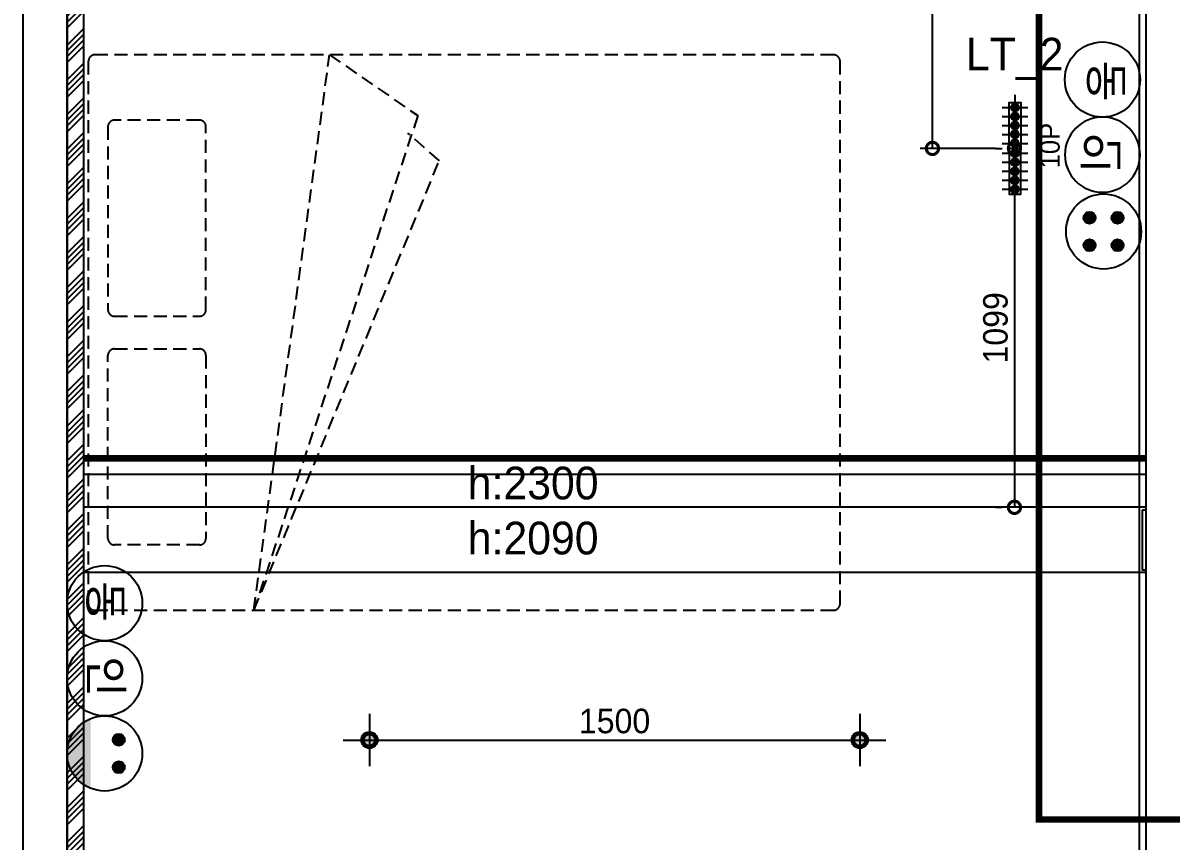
# Model space of a CAD drawing. Header units: inches. Extents: x 220271 to 272471, y 38563 to 64452.
# Drawn here: x 253393 to 256905, y 49261 to 51765 of the extents above; entities that cross this region are included whole.
import ezdxf

# ---------------------------------------------------------------- set-up
doc = ezdxf.new("R2010")
doc.units = ezdxf.units.IN
doc.header["$LTSCALE"] = 50
doc.header["$MEASUREMENT"] = 0
for name, pattern in [('DH-HID2', [1.2, 0.8, -0.4]), ('HID', [2.5, 1.5, -1]), ('HID2', [1, 0.5, -0.5])]:
    doc.linetypes.add(name, pattern=pattern)
for name, color, linetype in [('0-ELC TEXT', 7, 'Continuous'), ('03-WAL NEW', 3, 'Continuous'), ('07-DIM WAL', 5, 'Continuous'), ('3.기호.계단선', 30, 'Continuous'), ('CEIL-LIGHT', 7, 'Continuous'), ('F-WALL1', 2, 'Continuous'), ('FU-FURM', 251, 'DH-HID2'), ('RC-LIGHT', 7, 'Continuous'), ('설비', 140, 'Continuous')]:
    doc.layers.add(name, color=color, linetype=linetype)
doc.styles.add('스타일1', font='HY울릉도M.TTF')
doc.styles.add('코레일둥고', font='Korail_Round_Gothic_Medium.ttf')
doc.dimstyles.new('30', dxfattribs={"dimscale": 30, "dimtxt": 2.5, "dimasz": 2.5, "dimexe": 1.25, "dimexo": 2, "dimtad": 1, "dimdec": 0, "dimtxsty": '스타일1', "dimblk": 'DOTSMALL', "dimcen": 2.5, "dimclrd": 1, "dimclre": 1, "dimclrt": 7, "dimadec": 0, "dimazin": 0, "dimtfac": 1, "dimtdec": 0, "dimtix": 1, "dimtmove": 0, "dimatfit": 3, "dimldrblk": 'DOTSMALL', "dimfxl": 1.25, "dimarcsym": 0})

# ---------------------------------------------------------------- blocks, each defined once
blk = doc.blocks.new('메인도면')
at = {"layer": 'F-WALL1'}
for p, q in [((288206.2, 94140.8), (288206.2, 85885.1)), ((288341.2, 91685.8), (288341.2, 86085.8)), ((291641.2, 90495.8), (291641.2, 87020.8)), ((291641.2, 87020.8), (291641.2, 85460.8))]:
    blk.add_line(p, q, dxfattribs=at)
blk.add_lwpolyline([(291631.2, 87480.8), (291641.2, 87480.8), (291641.2, 87295.8), (291631.2, 87295.8), (291631.2, 87480.8)], dxfattribs=at)
blk = doc.blocks.new('cjswjdeh')
at = {"layer": '3.기호.계단선'}
h = blk.add_hatch(dxfattribs=at)
h.set_pattern_fill('ANSI34', color=8, scale=100)
h.set_pattern_definition([(45, (25800, 39389.66), (-53.033009, 53.033009), []), (45, (25817.68, 39389.66), (-53.033009, 53.033009), []), (45, (25835.355, 39389.66), (-53.033009, 53.033009), []), (45, (25853.03, 39389.66), (-53.033009, 53.033009), [])])
h.paths.add_polyline_path([(256827.9, 88269.8), (253527.9, 88269.8), (253527.9, 93869.8), (253577.9, 93869.8), (253577.9, 88319.8), (256827.9, 88319.8)])
at = {"layer": '3.기호.계단선', "color": 8}
for points in [[(256827.9, 88269.8), (253527.9, 88269.8), (253527.9, 93869.8), (253577.9, 93869.8), (253577.9, 88319.8), (256827.9, 88319.8), (256827.9, 88269.8)], [(256827.9, 92844.8), (256807.9, 92844.8), (256807.9, 88319.8)]]:
    blk.add_lwpolyline(points, dxfattribs=at)
at = {"layer": 'FU-FURM', "color": 8}
for p, q in [((254099.5, 89357.3), (254330.9, 91057.3)), ((254330.9, 91057.3), (254600.9, 90871.3)), ((254600.9, 90871.3), (254099.5, 89357.3)), ((254666.9, 90733.3), (254570.9, 90817.3)), ((254099.5, 89357.3), (254666.9, 90733.3))]:
    blk.add_line(p, q, dxfattribs=at)
for points in [[(255892.9, 89377.3), (255892.9, 91037.3, 0.414214), (255872.9, 91057.3), (253612.9, 91057.3, 0.414214), (253592.9, 91037.3), (253592.9, 89377.3, 0.414214), (253612.9, 89357.3), (255872.9, 89357.3, 0.414214)], [(253952.9, 90277.3), (253952.9, 90837.3, 0.414214), (253932.9, 90857.3), (253672.9, 90857.3, 0.414214), (253652.9, 90837.3), (253652.9, 90277.3, 0.414214), (253672.9, 90257.3), (253932.9, 90257.3, 0.414214)], [(253952.9, 90137.3), (253952.9, 89577.3, -0.414214), (253932.9, 89557.3), (253672.9, 89557.3, -0.414214), (253652.9, 89577.3), (253652.9, 90137.3, -0.414214), (253672.9, 90157.3), (253932.9, 90157.3, -0.414214)]]:
    blk.add_lwpolyline(points, format="xyb", close=True, dxfattribs=at)
blk.add_blockref('메인도면', (-34813.2, 2184))
blk = doc.blocks.new('egoo')
at = {"layer": '설비'}
h = blk.add_hatch(color=140, dxfattribs=at)
edge = h.paths.add_edge_path()
edge.add_arc((1015645.3, 443433.7), 22.3, 0, 360)
h = blk.add_hatch(color=140, dxfattribs=at)
edge = h.paths.add_edge_path()
edge.add_arc((1015747.7, 443433.7), 22.3, 0, 360)
h = blk.add_hatch(color=140, dxfattribs=at)
edge = h.paths.add_edge_path()
edge.add_line((1015826.3, 443329.1), (1015566.6, 443329.1))
edge.add_ellipse((1015696.5, 443381.5), major_axis=(99, 99), ratio=1, start_angle=156.9578, end_angle=293.0422)
at = {"layer": '설비', "color": 140}
for centre, radius in [((1015696.5, 443381.5), 140), ((1015645.3, 443433.7), 22.3), ((1015747.7, 443433.7), 22.3)]:
    blk.add_circle(centre, radius, dxfattribs=at)
blk = doc.blocks.new('DLSXJSPT')
at = {"layer": '설비', "color": 140}
blk.add_circle((242956, 103418.4), 115, dxfattribs=at)
at = {"layer": '설비', "color": 140, "style": '코레일둥고'}
blk.add_text('인', height=100, dxfattribs=at).set_placement((242888.1, 103372))
blk = doc.blocks.new('1')
at = {"linetype": 'Continuous'}
h = blk.add_hatch(color=4, dxfattribs=at)
h.dxf.hatch_style = 1
edge = h.paths.add_edge_path()
edge.add_arc((11539653.5, -14273503.8), 37.5, 0, 360)
at = {"color": 1, "linetype": 'Continuous'}
for p, q in [((11539653.5, -14273637.1), (11539653.5, -14273370.5)), ((11539520.2, -14273503.8), (11539786.8, -14273503.8))]:
    blk.add_line(p, q, dxfattribs=at)
at = {"color": 4, "linetype": 'Continuous'}
for radius in [41.5, 37.5]:
    blk.add_circle((11539653.5, -14273503.8), radius, dxfattribs=at)
blk = doc.blocks.new("5RN'")
at = {"layer": 'RC-LIGHT'}
blk.add_lwpolyline([(188137.5, 27400.3), (188277.5, 27400.3), (188277.5, 27435.3), (188137.5, 27435.3)], close=True, dxfattribs=at)
at = {"layer": 'RC-LIGHT', "yscale": 0.2948704765105351, "zscale": 0.2948704765105351}
for p, xscale in [((-3214550.6, 4236252.7), 0.2948704765105351), ((-3214523.1, 4236252.7), 0.2948704765105351), ((3590910.6, 4236252.7), -0.2948704765105351), ((3590938.1, 4236252.7), -0.2948704765105351), ((3590965.5, 4236252.7), -0.2948704765105351)]:
    blk.add_blockref('1', p, dxfattribs=dict(at, xscale=xscale))
blk = doc.blocks.new('_DOTSMALL')
at = {"color": 0, "linetype": 'ByBlock', "const_width": 0.5}
blk.add_lwpolyline([(-0.0625, 0, 1), (0.0625, 0, 1)], format="xyb", close=True, dxfattribs=at)
blk = doc.blocks.new('*D171')
at = {"layer": '07-DIM WAL', "color": 1, "lineweight": -2, "transparency": 16777216}
for p, q in [((256367.9, 53381.3), (256138, 53381.3)), ((256175.5, 51381.3), (256175.5, 53381.3)), ((256367.9, 51381.3), (256138, 51381.3))]:
    blk.add_line(p, q, dxfattribs=at)
at = {"layer": 'Defpoints', "color": 0, "transparency": 16777216}
for p in [(256175.5, 53381.3), (256427.9, 53381.3), (256427.9, 51381.3)]:
    blk.add_point(p, dxfattribs=at)
at = {"layer": '07-DIM WAL', "color": 1, "lineweight": -2, "transparency": 16777216, "xscale": 75, "yscale": 75, "zscale": 75}
for p, rotation in [((256175.5, 53381.3), 90), ((256175.5, 51381.3), 270)]:
    blk.add_blockref('_DOTSMALL', p, dxfattribs=dict(at, rotation=rotation))
at = {"layer": '07-DIM WAL', "color": 7, "transparency": 16777216, "insert": (256117.8, 52381.3), "char_height": 75, "attachment_point": 5, "rotation": 90, "style": '스타일1'}
blk.add_mtext('2000', dxfattribs=at)
blk = doc.blocks.new('*D176')
at = {"layer": '07-DIM WAL', "color": 1, "lineweight": -2, "transparency": 16777216}
for p, q in [((256367.9, 51381.3), (256388.9, 51381.3)), ((256426.4, 51381.3), (256426.4, 50282.6)), ((256367.9, 50282.6), (256388.9, 50282.6))]:
    blk.add_line(p, q, dxfattribs=at)
at = {"layer": 'Defpoints', "color": 0, "transparency": 16777216}
for p in [(256427.9, 51381.3), (256426.4, 50282.6), (256427.9, 50282.6)]:
    blk.add_point(p, dxfattribs=at)
at = {"layer": '07-DIM WAL', "color": 1, "lineweight": -2, "transparency": 16777216, "xscale": 75, "yscale": 75, "zscale": 75}
for p, rotation in [((256426.4, 51381.3), 90), ((256426.4, 50282.6), 270)]:
    blk.add_blockref('_DOTSMALL', p, dxfattribs=dict(at, rotation=rotation))
at = {"layer": '07-DIM WAL', "color": 7, "transparency": 16777216, "insert": (256368.6, 50832), "char_height": 75, "attachment_point": 5, "rotation": 90, "style": '스타일1'}
blk.add_mtext('1099', dxfattribs=at)
blk = doc.blocks.new('*D178')
at = {"layer": '07-DIM WAL', "color": 1, "lineweight": -2, "transparency": 16777216}
for p, q in [((254452.9, 49630.2), (254452.9, 49607.7)), ((255952.9, 49630.2), (255952.9, 49607.7)), ((254452.9, 49570.2), (255952.9, 49570.2))]:
    blk.add_line(p, q, dxfattribs=at)
at = {"layer": 'Defpoints', "color": 0, "transparency": 16777216}
for p in [(254452.9, 49570.2), (255952.9, 49570.2), (255952.9, 49570.2)]:
    blk.add_point(p, dxfattribs=at)
at = {"layer": '07-DIM WAL', "color": 1, "lineweight": -2, "transparency": 16777216, "xscale": 75, "yscale": 75, "zscale": 75, "rotation": 180}
blk.add_blockref('_DOTSMALL', (254452.9, 49570.2), dxfattribs=at)
at = {"layer": '07-DIM WAL', "color": 1, "lineweight": -2, "transparency": 16777216, "xscale": 75, "yscale": 75, "zscale": 75}
blk.add_blockref('_DOTSMALL', (255952.9, 49570.2), dxfattribs=at)
at = {"layer": '07-DIM WAL', "color": 7, "transparency": 16777216, "insert": (255202.9, 49628), "char_height": 75, "attachment_point": 5, "style": '스타일1'}
blk.add_mtext('1500', dxfattribs=at)
blk = doc.blocks.new('4RNZHS')
at = {"layer": '설비'}
h = blk.add_hatch(color=140, dxfattribs=at)
edge = h.paths.add_edge_path()
edge.add_arc((244434.2, 96095.3), 18.3, -90, 270, ccw=False)
h = blk.add_hatch(color=140, dxfattribs=at)
edge = h.paths.add_edge_path()
edge.add_arc((244520, 96095.3), 18.3, 270, 630)
h = blk.add_hatch(color=140, dxfattribs=at)
edge = h.paths.add_edge_path()
edge.add_arc((244434.2, 96011.2), 18.3, -90, 270, ccw=False)
h = blk.add_hatch(color=140, dxfattribs=at)
edge = h.paths.add_edge_path()
edge.add_arc((244520, 96011.2), 18.3, 270, 630)
at = {"layer": '설비', "color": 140}
for centre, radius in [((244477.1, 96053.3), 115), ((244434.2, 96095.3), 18.3), ((244520, 96095.3), 18.3), ((244434.2, 96011.2), 18.3), ((244520, 96011.2), 18.3)]:
    blk.add_circle(centre, radius, dxfattribs=at)

msp = doc.modelspace()

# ---------------------------------------------------------------- linework, layer by layer
at = {"layer": '03-WAL NEW'}
for points in [[(256827.9, 50282.6), (253577.9, 50282.6)], [(256827.9, 50082.6), (253577.9, 50082.6)]]:
    msp.add_lwpolyline(points, dxfattribs=at)
at = {"layer": '3.기호.계단선', "color": 140, "linetype": 'HID2'}
msp.add_lwpolyline([(256501.6, 51855.4, 20, 20, 0), (256501.6, 49326.9, 20, 20, 0), (257492.6, 49326.9, 20, 20, 0)], format="xyseb", dxfattribs=at)
at = {"layer": '3.기호.계단선', "color": 10, "linetype": 'HID', "const_width": 20}
msp.add_lwpolyline([(253575.9, 50432.6), (256827.9, 50432.6)], dxfattribs=at)
at = {"layer": 'CEIL-LIGHT'}
msp.add_lwpolyline([(256827.9, 50382.6), (253577.9, 50382.6)], dxfattribs=at)
at = {"layer": '설비', "color": 140}
for centre in [(256695.6, 51592), (253642.9, 49989.2)]:
    msp.add_circle(centre, 115, dxfattribs=at)

# ---------------------------------------------------------------- block references
at = {"layer": '07-DIM WAL'}
msp.add_blockref('cjswjdeh', (0, -39389.7), dxfattribs=at)
at = {"layer": 'RC-LIGHT', "xscale": -1, "rotation": 270.0000000000001}
msp.add_blockref("5RN'", (229010.1, -136756.1), dxfattribs=at)
at = {"layer": 'RC-LIGHT', "rotation": 270.0000000000001}
msp.add_blockref("5RN'", (229010.1, 239518.8), dxfattribs=at)
at = {"layer": 'RC-LIGHT', "xscale": 0.6024096385271789, "yscale": 0.6024096385271789, "zscale": 0.6024096385271789, "rotation": 270}
for p in [(8852949.2, 7001168.7), (8854449.2, 7001168.7)]:
    msp.add_blockref('1', p, dxfattribs=at)
at = {"layer": '설비', "xscale": -1, "rotation": 90}
msp.add_blockref('DLSXJSPT', (360114, 294318), dxfattribs=at)
at = {"layer": '설비'}
msp.add_blockref('4RNZHS', (12222, -44926.4), dxfattribs=at)
at = {"layer": '설비', "rotation": 270}
msp.add_blockref('DLSXJSPT', (150224.6, 292715.2), dxfattribs=at)
at = {"layer": '설비', "color": 140, "xscale": 0.8214285869294655, "yscale": 0.8214285869294655, "zscale": 0.8214285869294655, "rotation": 270}
msp.add_blockref('egoo', (-110563.3, 883851.3), dxfattribs=at)

# ---------------------------------------------------------------- texts
at = {"layer": '0-ELC TEXT', "style": '코레일둥고'}
msp.add_text('10P', height=60, rotation=90, dxfattribs=at).set_placement((256564.8, 51320))
for s, p in [('h:2300', (254753.8, 50307)), ('h:2090', (254753.8, 50138.5))]:
    msp.add_text(s, height=100, dxfattribs=at).set_placement(p)
at = {"layer": '설비', "color": 30, "style": '코레일둥고'}
msp.add_text('LT_2', height=100, dxfattribs=at).set_placement((256278.1, 51619.9))
at = {"layer": '설비', "color": 140, "style": '코레일둥고'}
for p in [(256657.9, 51650.3), (253596.5, 50057.1)]:
    msp.add_text('동', height=100, rotation=270, dxfattribs=at).set_placement(p)

# ---------------------------------------------------------------- dimensions: what is measured, and where the dimension line sits
at = {"layer": '07-DIM WAL'}
for base, p2, picture, middle in [((256175.5, 53381.3), (256427.9, 53381.3), '*D171', (256117.8, 52381.3)), ((256426.4, 50282.6), (256427.9, 50282.6), '*D176', (256368.6, 50832))]:
    dim = msp.add_linear_dim(base=base, p1=(256427.9, 51381.3), p2=p2, angle=90, dimstyle='30', dxfattribs=at)
    dim.commit()
    dim.dimension.update_dxf_attribs({"geometry": picture, "text_midpoint": middle})
dim = msp.add_linear_dim(base=(255952.9, 49570.2), p1=(254452.9, 49570.2), p2=(255952.9, 49570.2), dimstyle='30', dxfattribs=at)
dim.commit()
dim.dimension.update_dxf_attribs({"geometry": '*D178', "text_midpoint": (255202.9, 49628)})

doc.saveas('drawing.dxf')
